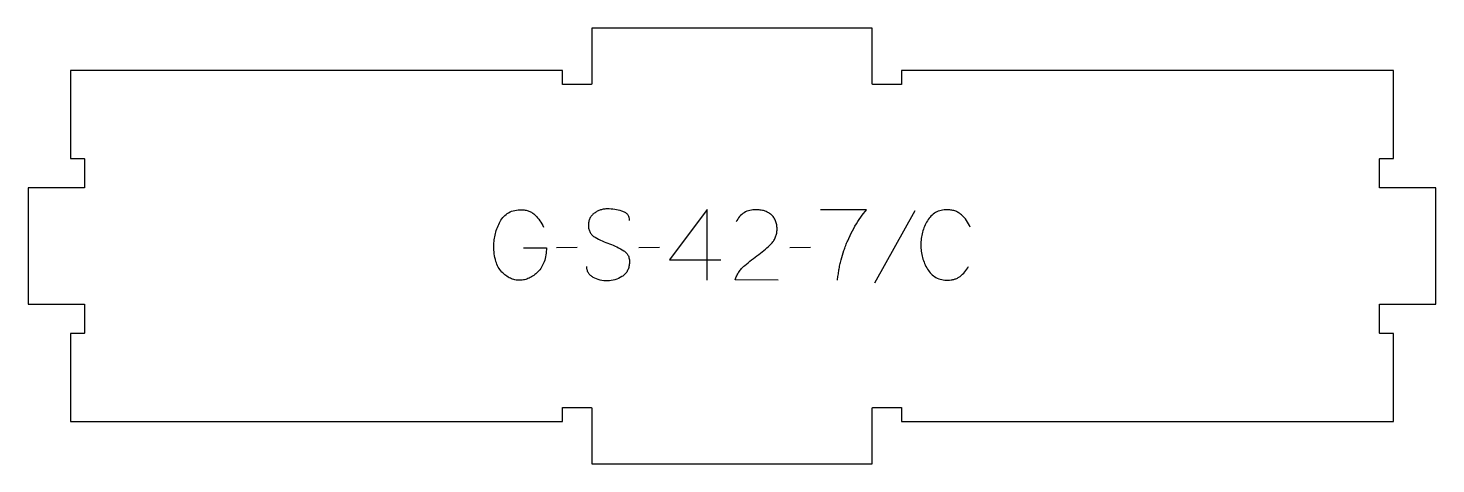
# Model space of a CAD drawing. Extents: x 0 to 600, y 0 to 186.
import ezdxf

# ---------------------------------------------------------------- set-up
doc = ezdxf.new("R2010")
doc.units = 0
doc.layers.add('1_ANYTOOL_1MMDEEP_LABELS_S', color=2, linetype='CONTINUOUS')
doc.layers.add('4_ANYTOOL_CUTTHROUGH_OUTSI', color=5, linetype='CONTINUOUS')

msp = doc.modelspace()

# ---------------------------------------------------------------- linework, layer by layer
at = {"layer": '1_ANYTOOL_1MMDEEP_LABELS_S'}
for p, q in [((377.557141, 107.728568), (360.371427, 76.95714)), ((233.857141, 92.085711), (225.071427, 91.999997)), ((268.914284, 92.085711), (260.12857, 91.999997)), ((333.114284, 92.085711), (324.32857, 91.999997)), ((273.199999, 86.85714), (294.971427, 86.85714))]:
    msp.add_line(p, q, dxfattribs=at)
for points in [[(210.971427, 91.999997), (220.742856, 91.95714, -0.031732), (220.474745, 88.949738, -0.048764), (219.730356, 86.03214, -0.050291), (218.620643, 83.721632, -0.060119), (217.035713, 81.714283, -0.036578), (215.303693, 80.227866, -0.050793), (213.344641, 79.067854, -0.051881), (211.391624, 78.40011, -0.053919), (209.342856, 78.15714, -0.055881), (207.307708, 78.364084, -0.055271), (205.367856, 79.014283, -0.05403), (203.44188, 80.173476, -0.038531), (201.757141, 81.671426, -0.067281), (200.209428, 83.78244, -0.049165), (199.185713, 86.203568, -0.047412), (198.512786, 89.407487, -0.028075), (198.32857, 92.685711, -0.03109), (198.496097, 95.377291, -0.031496), (198.998213, 98.026783, -0.031425), (199.849086, 100.655027, -0.02824), (201.007141, 103.164283, -0.064555), (202.535945, 105.315808, -0.078906), (204.601784, 106.941068, -0.076878), (207.225386, 107.915618, -0.050594), (210.02857, 108.199997, -0.039946), (211.688131, 108.0672, -0.052714), (213.29107, 107.63214, -0.053511), (214.674267, 106.916805, -0.05153), (215.87857, 105.928568, -0.040443), (217.918794, 103.505427, -0.04035), (219.542856, 100.785711)], [(256.099999, 103.614283, 0.071867), (255.906885, 104.950889, 0.100684), (255.280356, 106.13214, 0.047558), (254.805802, 106.60859, 0.038563), (254.255802, 106.997318, 0.037928), (253.558614, 107.344787, 0.026634), (252.821427, 107.599997, 0.028461), (249.798094, 108.28598, 0.041577), (246.714284, 108.542854, 0.036938), (245.211924, 108.431714, 0.041531), (243.746427, 108.087497, 0.041583), (242.36905, 107.510288, 0.038125), (241.099999, 106.721426, 0.057611), (240.029846, 105.729521, 0.065808), (239.235713, 104.508926, 0.06469), (238.758217, 103.049371, 0.046778), (238.614284, 101.514283, 0.052235), (238.77664, 99.96444, 0.075448), (239.321427, 98.514283, 0.076671), (240.237519, 97.34123, 0.061023), (241.442856, 96.45714, 0.021951), (244.47171, 94.929794, 0.018213), (247.614284, 93.649997, -0.02405), (250.715769, 92.344535, -0.02981), (253.657141, 90.714283, -0.068439), (254.798443, 89.748352, -0.079282), (255.607141, 88.496426, -0.076308), (256.032141, 86.917743, -0.047772), (256.057141, 85.271426, -0.046243), (255.763907, 83.590466, -0.06359), (255.114284, 82.01964, -0.064671), (254.14146, 80.735451, -0.057073), (252.885713, 79.721426, -0.067522), (249.917404, 78.358515, -0.070793), (246.692856, 77.85714, -0.064027), (243.553841, 78.219655, -0.070447), (240.62857, 79.399997, -0.054374), (239.470153, 80.24963, -0.074742), (238.571427, 81.360711, -0.075199), (238.04842, 82.66709, -0.057737), (237.885713, 84.071426)], [(319.399999, 78.242854), (301.099999, 78.285711, -0.034491), (301.762777, 80.033043, -0.037732), (302.669641, 81.666068, -0.037744), (303.808936, 83.140704, -0.03482), (305.149999, 84.435711, -0.00859), (308.109223, 86.834294, -0.008791), (311.149999, 89.128568, 0.020588), (313.969287, 91.362011, 0.025206), (316.571427, 93.842854, 0.046908), (317.592022, 95.144096, 0.051091), (318.339284, 96.617854, 0.050722), (318.788017, 98.266029, 0.041139), (318.92857, 99.971426, 0.039396), (318.785925, 101.779011, 0.058519), (318.296427, 103.517854, 0.060358), (317.505869, 104.92497, 0.061397), (316.399999, 106.099997, 0.048006), (315.044042, 107.021957, 0.045901), (313.539284, 107.674997, 0.045216), (311.799223, 108.077557, 0.034258), (310.014284, 108.199997, 0.055622), (307.379714, 107.90601, 0.079896), (304.935713, 106.924997, 0.080617), (302.966325, 105.259297, 0.060287), (301.52857, 103.099997)], [(344.642856, 78.199997, -0.003774), (344.958495, 80.377518, -0.003814), (345.307141, 82.549997, -0.008634), (345.709386, 84.711121, -0.008564), (346.185713, 86.85714), (347.42857, 90.842854, -0.011438), (348.168335, 92.941841, -0.014127), (349.014284, 94.999997), (350.557141, 98.25714, -0.028337), (352.708994, 102.18181, -0.019583), (355.22857, 105.885711), (356.985713, 108.199997), (337.399999, 108.199997)], [(401.171427, 100.699997, 0.059291), (399.635266, 103.629414, 0.066881), (397.421427, 106.078568, 0.04529), (396.104441, 107.002446, 0.046757), (394.64107, 107.66964, 0.04633), (393.001158, 108.073971, 0.037303), (391.314284, 108.199997, 0.054828), (388.808644, 107.924412, 0.073548), (386.46607, 107.026783, 0.073729), (384.496748, 105.49855, 0.056205), (382.97857, 103.50714, 0.033355), (381.757401, 101.117264, 0.034965), (380.873213, 98.583926, 0.034911), (380.343185, 95.915919, 0.031589), (380.171427, 93.199997, 0.032085), (380.34593, 90.483368, 0.035383), (380.883927, 87.816068, 0.035431), (381.782416, 85.280911, 0.033598), (383.021427, 82.892854, 0.058628), (384.583628, 80.891969, 0.073381), (386.605356, 79.373211, 0.072539), (389.051329, 78.472157, 0.05208), (391.657141, 78.199997, 0.033243), (393.098516, 78.295933, 0.042283), (394.507141, 78.60714, 0.042766), (395.749838, 79.114229, 0.044269), (396.885713, 79.828568, 0.055485), (398.897508, 81.743469, 0.045948), (400.485713, 84.028568)]]:
    msp.add_lwpolyline(points, format="xyb", dxfattribs=at)
msp.add_lwpolyline([(289.185713, 78.199997), (289.22857, 108.242854), (273.199999, 86.85714)], dxfattribs=at)
at = {"layer": '4_ANYTOOL_CUTTHROUGH_OUTSI'}
msp.add_lwpolyline([(581.5, 167.5), (372, 167.5), (372, 161.75, -0.414214), (371.75, 161.5), (359.75, 161.5, -0.414214), (359.5, 161.75), (359.5, 185.5), (240, 185.5), (240, 161.75, -0.414214), (239.75, 161.5), (227.75, 161.5, -0.414214), (227.5, 161.75), (227.5, 167.5), (18, 167.5), (18, 130), (23.75, 130, -0.414214), (24, 129.75), (24, 117.75, -0.414214), (23.75, 117.5), (0, 117.5), (0, 68), (23.75, 68, -0.414214), (24, 67.75), (24, 55.75, -0.414214), (23.75, 55.5), (18, 55.5), (18, 18), (227.5, 18), (227.5, 23.75, -0.414214), (227.75, 24), (239.75, 24, -0.414214), (240, 23.75), (240, 0), (359.5, 0), (359.5, 23.75, -0.414214), (359.75, 24), (371.75, 24, -0.414214), (372, 23.75), (372, 18), (581.5, 18), (581.5, 55.5), (575.75, 55.5, -0.414214), (575.5, 55.75), (575.5, 67.75, -0.414214), (575.75, 68), (599.5, 68), (599.5, 117.5), (575.75, 117.5, -0.414214), (575.5, 117.75), (575.5, 129.75, -0.414214), (575.75, 130), (581.5, 130)], format="xyb", close=True, dxfattribs=at)

doc.saveas('drawing.dxf')
